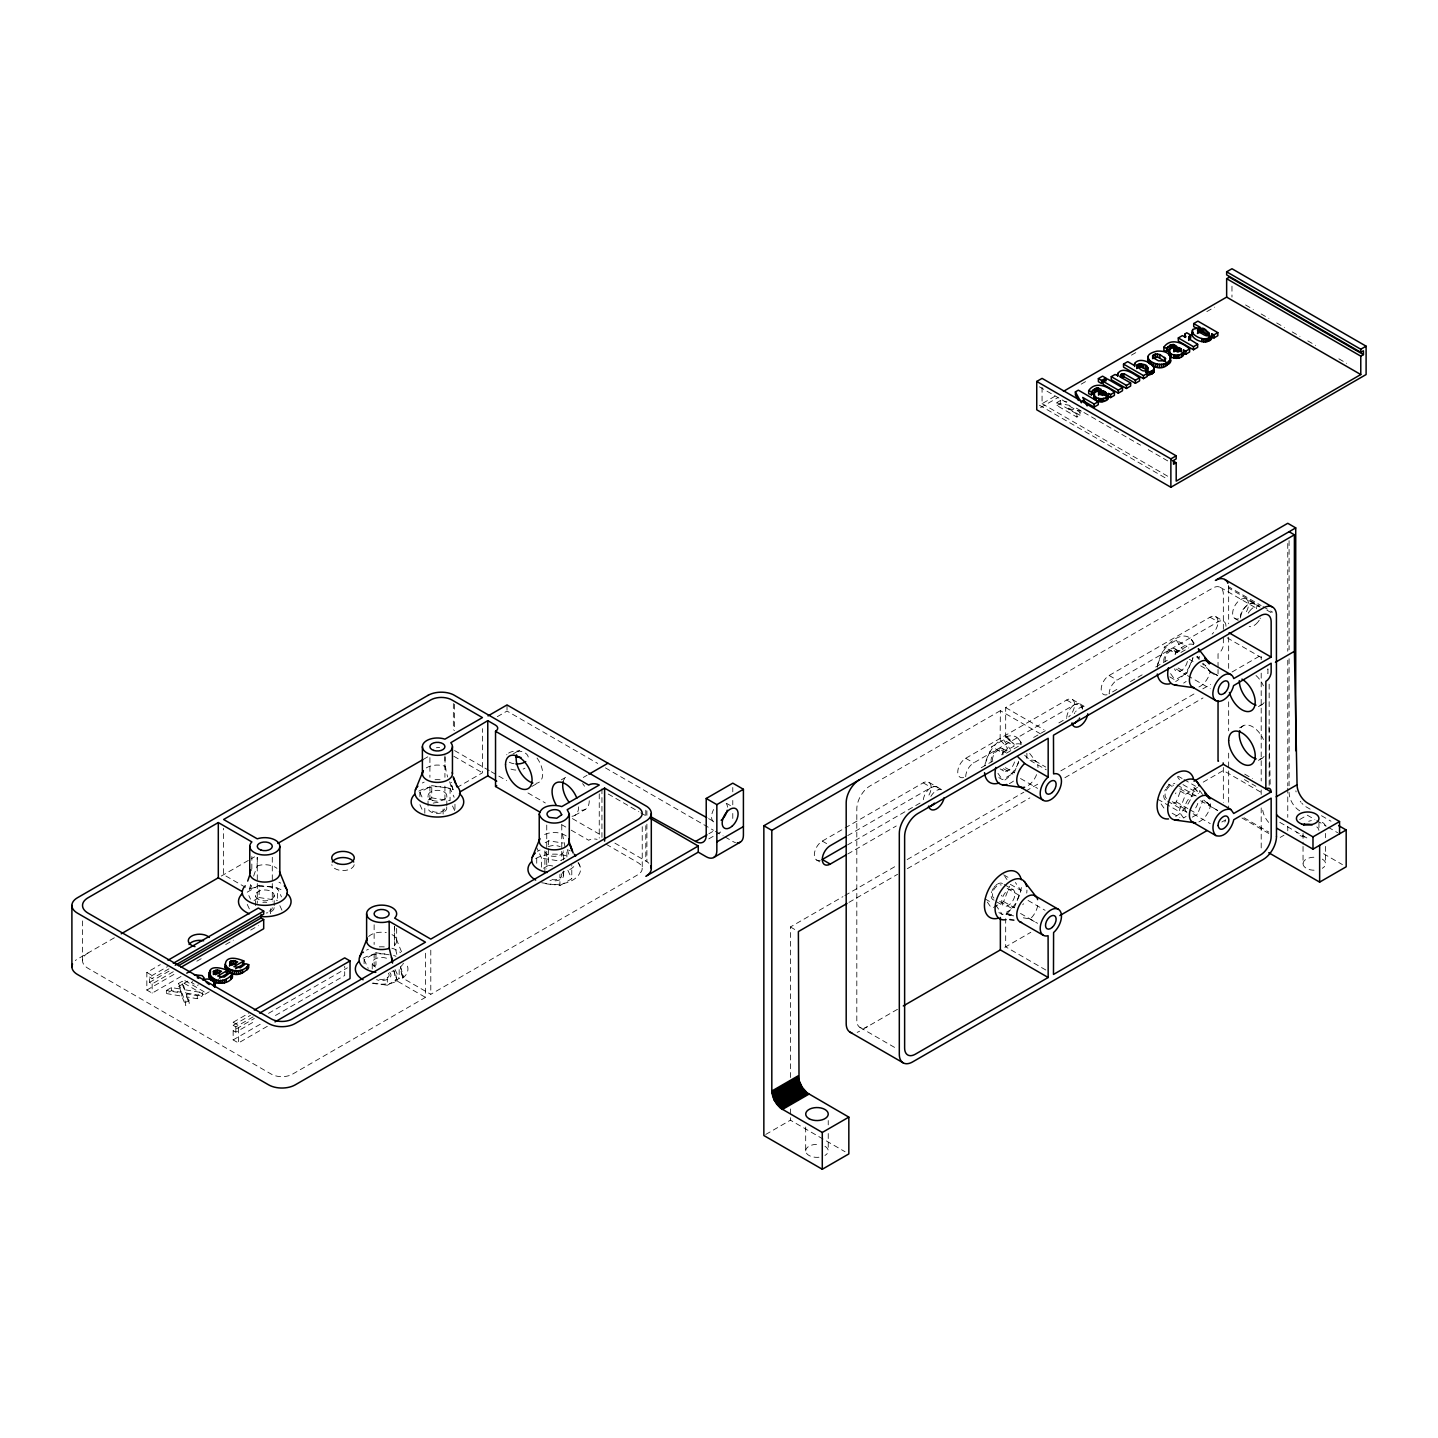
<?xml version="1.0" encoding="UTF-8"?>
<svg xmlns="http://www.w3.org/2000/svg" width="1438" height="1438" viewBox="0 0 1438 1438"><rect width="100%" height="100%" fill="white"/><g stroke="black" fill="none" stroke-linecap="round" stroke-linejoin="round"><path stroke-width="0.75" stroke-dasharray="5 3.75" d="M251.83 869.001L251.848 856.509M255.389 905.634L255.389 895.407M254.023 900.476L259.11 897.546L259.11 885.287L277.408 888.109L281.488 896.917M270.452 913.705L270.452 907.576M274.173 905.634L274.173 895.407A9.383 5.428 0 0 0 260.08 890.697A9.383 5.428 0 0 0 260.08 900.098A9.383 5.428 0 0 0 274.173 895.407M277.408 898.337L277.408 888.109M364.102 963.694L364.102 959.595L375.965 952.747L392.232 955.263M372.244 968.996L372.244 962.867M375.965 952.747L375.965 965.006L372.586 966.965M373.071 983.053L387.307 985.264L387.307 975.036M387.307 985.264L399.171 978.415L399.171 966.138M419.896 796.544L419.896 792.446L431.76 785.615L450.058 788.437L454.138 797.245M424.803 813.243L424.803 807.113M428.039 805.945L428.039 795.735M428.398 799.798L431.76 797.874L431.76 785.615M443.102 814.034L443.102 807.904M446.823 805.945L446.823 795.735M450.058 788.437L450.058 800.696L431.76 797.874M454.965 809.217L454.965 803.087M536.734 863.249L536.734 856.563M541.623 867.132L541.641 858.216L536.734 847.647M544.876 873.226L544.876 850.919M543.51 868.264L548.597 865.334L548.597 840.799L563.085 843.045M541.623 882.734L559.921 885.574L559.921 874.43M563.642 875.454L563.642 870.997M563.66 859.834L563.66 850.919M566.896 857.012L566.896 850.325M559.921 885.574L571.785 878.726L571.785 865.352M1240.617 617.981C1238.855 609.766 1254.421 595.656 1256.542 608.777M1175.673 816.46A26.297 15.189 -60 0 0 1194.025 787.736L1199.346 793.578M1198.915 821.889A15.027 8.682 -60 0 0 1210.293 806.305L1210.562 804.597A15.854 9.149 -60 0 0 1210.634 803.554L1210.598 801.667M1198.915 686.987A15.027 8.682 -60 0 0 1210.131 672.085L1206.985 667.43M249.331 889.259L250.661 884.73C246.941 892.351 251.848 888.648 251.992 883.274M253.627 876.137L257.15 865.946L257.15 857.605M985.084 763.973L991.771 746.717L1003.634 739.869L1014.257 745.998L1002.412 752.847L991.771 746.717M998.853 777.599L1002.394 779.63L1014.257 772.781L1018.733 761.277M993.46 907.468L1003.634 901.59L1009.602 886.239M998.853 912.537L1002.394 914.568L1014.257 907.72L1020.962 890.464L1015.39 882.519M1157.716 664.302L1164.42 647.028L1176.284 640.18L1186.907 646.327L1175.044 653.176L1164.42 647.028M1169.741 676.885L1175.044 679.958L1186.907 673.11L1192.857 657.759M1173.624 803.429L1176.284 801.883L1181.641 788.078M1183.438 817.827L1178.962 811.481L1185.667 794.207L1197.53 787.359M1192.354 817.126L1197.53 814.16L1202.887 800.355M402.227 965.096A22.541 13.014 0 0 1 400.537 966.893L402.694 978.092L430.789 994.305L637.825 874.771A15.027 8.682 0 0 0 637.825 862.512L606.441 844.394M402.694 978.092L403.701 977.283A26.297 15.189 0 0 0 406.199 963.568M1023.299 917.804L1030.129 919.008A15.027 8.682 -60 0 0 1038.002 902.615M1013.646 915.898L1005.683 914.406L1006.888 913.472A26.297 15.189 -60 0 0 1021.609 883.957M1040.519 733.865L1000.363 710.678L1000.111 740.228A26.297 15.189 -60 0 0 985.192 763.938M114.339 937.792L77.4 959.11A18.784 10.839 0 0 0 75.297 960.566M221.254 876.066L254.58 856.832M423.437 759.336L428.722 756.28M497.296 716.681L507.021 711.073L597.705 763.434M1042.065 387.325L1042.065 403.683L1055.654 395.827M1040.609 407.583L1058.009 397.535M1081.196 384.144L1087.002 380.8M1131.454 355.132L1137.26 351.789M1206.841 311.615L1214.571 307.157M1080.028 415.276L1068.596 408.68L1068.596 405.606L1080.028 412.203L1080.028 415.276L1076.9 417.074L1056.984 405.57L1056.984 402.496L1060.309 400.573L1066.906 401.795M1056.984 405.57L1060.309 403.647L1071.31 405.678M259.11 885.287L247.246 892.135L250.518 899.163M1056.984 402.496L1076.9 414L1080.028 412.203M512.953 754.015L520.035 749.917A18.784 10.839 60 0 0 517.932 751.876M456.835 787.593L482.449 772.799L482.449 728.635M180.99 976.474L152.14 993.137L146.838 990.063L146.838 972.43L160.301 964.664M173.297 971.711L152.14 983.934L149.498 982.406L149.498 977.031L167.527 966.606M149.498 977.031L152.14 978.559L169.45 968.565M149.498 982.406L170.655 970.183M146.838 990.063L175.688 973.4M196.844 961.195L202.614 957.87M225.694 944.532L233.387 940.093M250.697 930.098L258.391 925.659M166.359 990.476L171.41 987.564L180.972 989.128L180.972 992.202L171.41 990.638L166.359 993.55L166.359 990.476L181.799 993.065L185.628 1002.358L185.628 1005.432L189.349 1003.275L186.706 993.856L197.276 995.635L202.381 992.687L202.381 995.761L197.276 998.691L186.706 996.929L186.706 993.856M180.972 992.202L178.528 983.448L182.302 981.273L185.808 992.993L202.381 995.761M178.528 986.522L182.302 984.347L182.302 981.273M209.247 991.789L204.052 994.79L204.052 991.717L184.136 980.213L184.136 983.286L187.857 981.129M192.746 981.615L191.308 982.442L196.916 985.677L198.39 984.832M531.736 786.532L538.819 782.452M561.269 779.863L566.59 776.79A18.784 10.839 60 0 0 563.157 781.679M185.628 1002.358L189.349 1000.201M583.289 777.455L587.081 775.262M574.751 815.454L585.374 809.324M253.124 1016.882L235.814 1026.876L233.154 1025.33L233.154 1022.274L248.54 1013.377M545.2 842.758L548.597 840.799M233.154 1025.33L250.464 1015.336M267.324 1026.319L238.474 1042.963L233.154 1039.908L233.154 1030.704L254.31 1018.481M233.154 1030.704L235.814 1032.232L255.047 1021.124M268.511 1013.359L347.367 967.828M233.154 1039.908L262.004 1023.245M275.467 1015.48L344.707 975.503L344.707 966.3M564.954 858.144L559.939 861.038L541.641 858.216M425.468 953.214L425.468 997.379L292.543 1074.132A15.027 8.682 0 0 1 271.297 1074.132L88.024 968.313A18.784 10.839 0 0 1 88.024 952.981M708.88 833.752L712.673 831.559M708.808 838.875L722.092 831.218M1000.363 710.678L870.098 785.885A18.784 10.839 -60 0 0 856.814 808.893L856.814 1020.513A15.027 8.682 -60 0 0 867.438 1026.642M1021.016 744.255A22.541 13.014 -60 0 0 1014.311 744.435L1005.683 736.975L1005.683 707.604L1212.719 588.07A15.027 8.682 -60 0 1 1223.343 594.2L1223.343 629.485M820.217 860.373A11.27 6.507 -60 0 1 814.375 853.651A11.27 6.507 -60 0 1 822.284 841.104L923.214 782.829A11.27 6.507 -60 0 1 930.907 785.202A11.27 6.507 -60 0 1 927.204 797.695M963.64 777.563A11.27 6.507 -60 0 1 957.816 770.858A11.27 6.507 -60 0 1 965.707 758.293L1066.637 700.018A11.27 6.507 -60 0 1 1074.545 703.452A11.27 6.507 -60 0 1 1068.704 716.915M1107.08 694.752A11.27 6.507 -60 0 1 1101.238 688.047A11.27 6.507 -60 0 1 1109.129 675.483L1210.059 617.208A11.27 6.507 -60 0 1 1217.968 620.641A11.27 6.507 -60 0 1 1212.126 634.104M847.719 835.604L931.177 787.431L935.167 786.352L938.87 789.804M965.707 776.682A11.27 6.507 -60 0 1 973.67 762.895L1074.599 704.62L1080.244 704.063L1082.58 709.222M1116.895 689.395L1109.129 693.889A11.27 6.507 -60 0 1 1117.11 680.084L1218.04 621.809A11.27 6.507 -60 0 1 1226.003 626.411M847.521 844.933L921.273 802.35M981.237 767.73L992.885 761.008M1006.474 753.153L1020.063 745.315M1033.634 737.478L1045.282 730.738M1058.871 722.901L1066.637 718.425M1130.484 681.558L1142.131 674.835M1155.721 666.98L1167.368 660.258M1180.957 652.421L1188.723 647.945M847.719 854.01L896.251 826.005M790.415 1077.511L790.415 926.971L842.938 896.647M844.879 895.514L897.402 865.191M907.126 859.582L1023.856 792.194M1025.797 791.062L1039.422 783.207M1060.813 770.858L1195.05 693.35M1202.833 688.856L1210.616 684.362M1232.024 672.013L1261.198 655.171L1261.198 659.665M848.959 902.363L897.6 874.286M907.324 868.678L1029.878 797.91M1064.893 777.706L1203.013 697.951M1258.412 706.633L1261.953 704.584M1239.628 727.862L1243.169 725.813M1203.211 782.146L1223.343 770.516L1261.593 792.608M1258.412 760.378L1261.953 758.347M897.474 1009.314L859.475 1031.244A18.784 10.839 -60 0 1 857.156 1032.34M1004.803 947.336L1030.83 932.309M1221.833 822.033L1225.715 819.804M1299.664 819.552L1307.25 815.166L1314.853 819.552M765.753 1134.438L790.415 1120.184L845.077 1151.748M1280.162 837.437L1283.954 835.244M372.226 983.179A26.297 15.189 0 0 0 395.971 981.741L397.391 981.165L425.468 997.379M1005.683 736.975L1006.888 736.526A26.297 15.189 -60 0 1 1021.106 744.291M391.873 971.387A22.541 13.014 0 0 0 393.922 970.722L397.391 981.165M257.15 865.946L257.258 865.892A15.027 8.682 0 0 1 276.941 868.318M1024.647 755.22L1030.129 760.378A15.027 8.682 -60 0 1 1038.002 767.676M548.597 865.334L552.731 865.964M259.11 897.546L277.408 900.386M185.808 989.937L202.381 992.687M166.359 993.55L181.799 996.139L185.628 1005.432M1068.596 408.68L1081.448 411.142M1005.935 914.226L1010.519 915.323M1006.888 913.472L1014.311 915.377M566.212 835.927A15.854 9.149 0 0 0 565.422 835.388L561.773 833.681A15.027 8.682 0 0 0 542.575 835.73M418.835 791.134A26.297 15.189 0 0 1 451.748 789.138L453.168 789.714L450.669 782.128A22.541 13.014 0 0 1 451.604 782.542M426.259 767.928A15.027 8.682 0 0 1 444.935 766.22L447.272 772.655M708.61 818.635L714.416 821.817M1245.578 304.964L1253.343 309.458M1261.126 313.951L1268.909 318.427M1276.674 322.921L1284.458 327.415M1292.223 331.908L1300.006 336.384M1307.789 340.878L1315.554 345.372M1338.886 358.835L1346.669 363.329M1039.404 386.822L1068.56 403.647M1076.343 408.14L1140.496 445.169M1148.261 449.663L1167.71 460.897M1042.065 403.683L1168.411 476.643M1039.404 405.21L1167.71 479.285M1228.465 585.536A18.784 10.839 -60 0 1 1228.609 586.758L1261.126 605.542M1263.031 606.638L1272.594 612.157M1228.609 586.758L1228.663 588.07L1259.257 605.74M1266.914 610.161L1272.648 613.469M1238.549 618.861A11.27 6.507 -60 0 1 1233.714 608.166A11.27 6.507 -60 0 1 1246.243 599.017L1259.526 606.692M1220.233 587.333L1256.578 608.31M1234.972 618.538L1238.172 620.371M1215.703 616.65L1223.666 621.252M1210.059 617.208L1218.04 621.809M1227.171 637.825L1261.593 657.687M1175.044 648.88L1182.126 652.96M1217.519 675.429L1210.311 671.258L1202.24 663.655M1174.109 650.497L1177.902 652.69M1189.28 659.269L1193.073 661.462M1200.676 665.83L1217.752 675.698M1210.131 672.085L1217.339 676.255M1178.046 668.005L1186.907 673.11M1176.086 668.994L1185.577 674.458M1187.464 675.554L1210.239 688.712M1109.129 675.483L1117.11 680.084M1310.144 809.163L1306.351 806.988A15.027 8.682 60 0 1 1301.857 803.231M1321.522 815.741L1331.013 821.224M1244.733 774.165L1252.39 778.569M1316.759 820.649L1326.249 826.131M1328.155 827.227L1337.646 832.71M1244.391 779.594L1255.859 786.226M1072.281 699.461L1085.546 707.119A11.27 6.507 -60 0 0 1075.588 711.666M1279.784 822.32L1308.238 838.749M1066.637 700.018L1074.599 704.62A11.27 6.507 -60 0 1 1082.526 708.287M1323.571 853.723L1342.427 864.615M1178.207 776.214L1182.072 778.443M1184.013 779.558L1195.589 786.244M1243.96 817.737L1268.819 832.081M1242.001 817.988L1268.765 833.447M1182.989 784.627L1198.429 793.542M1176.985 784.896L1196.29 796.041M1217.537 810.331L1210.311 806.179L1205.889 801.074L1210.419 805.604M1179.807 788.689L1193.073 796.364M1200.676 800.75L1217.752 810.601M1168.285 784.177L1172.15 786.406M1179.861 790.864L1185.667 794.207M1176.284 801.883L1187.86 808.569M1189.801 809.684L1197.53 814.16M1172.294 801.703L1185.559 809.378M1193.163 813.764L1210.239 823.615M1005.683 707.604L1043.916 729.695M1167.584 801.164L1186.907 812.308M1157.716 799.204L1178.962 811.481M1172.15 813.189L1179.861 817.665M1034.893 760.792L1045.714 767.047M1030.039 760.396L1046.271 769.779M1002.412 748.551L1007.714 751.625M1001.459 750.169L1007.157 753.458M1005.414 767.676L1014.257 772.781M1003.436 768.665L1012.927 774.147M1020.513 778.515L1037.589 788.384M1000.093 768.899L1003.634 770.948M965.707 758.293L973.67 762.895M928.84 782.272L942.124 789.929M923.214 782.829L931.177 787.431M1003.634 874.807L1008.955 877.863M1010.339 884.334L1020.962 890.464M1004.173 884.514L1013.035 889.619A9.383 5.428 -60 0 1 1010.051 904.16A9.383 5.428 -60 0 1 1001.927 899.469A9.383 5.428 -60 0 1 1013.035 889.619M1007.157 888.396L1020.441 896.072M1028.026 900.44L1045.102 910.308M1003.634 901.59L1014.257 907.72M999.644 901.41L1012.927 909.086M1020.513 913.454L1037.589 923.322M1030.039 919.098L1037.247 923.25M996.552 901.806L1003.634 905.886M985.084 898.912L992.166 902.992M1045.839 970.021L1005.683 946.833L1005.683 918.72M822.284 841.104L827.066 843.854M726.909 803.554L730.45 805.586M816.64 860.05L819.84 861.901M605.434 767.892L701.906 823.597M703.847 824.711L713.482 830.283M715.423 831.398L723.134 835.855M725.076 836.97L732.787 841.428A15.027 8.682 60 0 0 735.537 842.596M608.22 794.028L638.867 811.733M640.773 812.847L646.525 816.155M790.415 926.971L796.778 930.656M454.57 750.564L489.333 770.642M491.257 771.757L506.715 780.672M527.962 792.949L545.344 802.979M572.396 818.599L601.372 835.316M614.889 843.135L646.902 861.668A18.784 10.839 0 0 1 648.79 863.213M453.815 756.262L482.449 772.799M561.467 824.549L569.232 829.043M571.174 830.157L588.627 840.241A7.514 4.332 0 0 1 597.112 839.361M859.924 1027.397L896.251 1048.374M245.413 887.282L223.609 874.699L223.609 828.324M184.136 983.286L204.052 994.79M146.838 972.43L152.14 975.503L152.14 978.559M233.154 1022.274L238.474 1025.33L238.474 1042.963M1203.858 800.103L1210.293 806.305M1000.363 740.031L1007.679 748.263A22.541 13.014 -60 0 0 1001.621 754.878M1203.229 663.493L1205.889 666.154L1203.264 663.17M1196.542 656.771L1199.22 659.503M1005.935 736.867L1010.519 741.649M1194.025 787.736L1197.279 791.17M1006.888 736.526L1014.311 744.435M1029.662 753.44L1036.295 761.978M1191.257 639.371L1194.708 643.918M1018.607 739.06L1022.526 744.201M1176.284 640.18L1182.989 649.724M1170.586 673.613L1175.044 679.958M1199.651 790.379L1202.833 794.908M1177.345 776.61L1179.466 779.63M1161.077 803.968L1164.42 808.731M1003.634 739.869L1010.339 749.396M997.936 773.284L1002.394 779.63M1004.767 876.389L1006.995 879.571M995.707 905.041L1002.394 914.568M987.313 902.093L991.771 908.439M567.866 870.278L571.785 878.726M452.503 805.981L454.965 811.266M419.896 792.446L422.341 797.731M419.896 804.723L422.341 810.007M395.091 969.607L399.171 978.415M364.102 959.595L368.2 968.403M279.853 905.67L282.315 910.937M247.246 904.394L249.709 909.679M178.528 983.448L180.972 989.128M578.507 862.656L579.981 866.161M186.706 996.929L189.349 1003.275M396.331 939.068L402.047 953.088M182.302 984.347L185.808 992.993M567.219 849.463L569.718 857.03M400.537 966.893L403.701 977.283M451.55 785.058L452.88 789.588M401.058 971.567L402.928 977.93M449.699 781.751L451.748 789.138M562.438 833.914L564.99 846.676M444.935 766.22L447.613 777.059M396.816 954.347L394.587 945.287A15.027 8.682 0 0 0 391.693 934.43M395.756 974.622L397.104 981.291M393.922 970.722L395.971 981.741M1269.035 726.693L1270.185 784.519M445.043 757.287L445.043 766.274M394.569 926.521L394.587 945.287L394.659 926.467M1325.584 833.411L1325.584 837.743M1325.584 846.407L1325.584 863.717M1318.952 822.572L1318.952 830.751M1303.044 833.411L1303.044 844.232M1303.044 846.407L1303.044 863.717A11.27 6.507 0 0 0 1317.226 870.008M1289.077 540.634L1289.077 649.814M1289.077 658.73L1289.077 785.723M1287.765 543.492L1287.765 651.234M1287.765 660.204L1287.765 785.903M1287.765 788.15L1287.765 817.341M1287.765 826.311L1287.765 830.805M1269.161 684.164L1269.161 786.173M1261.198 673.146L1261.198 780.978M1261.198 789.965L1261.198 794.459M1261.198 807.94L1261.198 848.384M1231.971 286.198L1231.971 297.109M1228.663 588.07L1228.663 623.768M1228.663 637.142L1228.663 668.364M1228.663 701.834L1228.663 730.828M1228.663 753.135L1228.663 768.755M1228.663 770.984L1228.663 808.893M1223.343 637.861L1223.343 644.584A7.514 4.332 -60 0 1 1218.04 653.787L1218.04 667.214M1223.343 767.461L1223.343 802.494M1218.04 669.461L1218.04 673.937M1076.9 414L1076.9 417.074M1060.309 400.573L1060.309 403.647M828.234 1120.544L828.234 1124.875M828.234 1133.539L828.234 1150.867M805.693 1127.05L805.693 1150.867A11.27 6.507 0 0 0 819.894 1157.141M790.415 1108.95L790.415 1120.184M732.787 787.485L732.787 791.817M732.787 800.463L732.787 804.795M732.787 813.459L732.787 819.948M646.902 810.888L646.902 815.292M646.902 824.136L646.902 861.668M645.806 810.187L645.806 816.802M645.806 825.646L645.806 860.967M642.229 826.688L642.229 868.642M601.947 788.797L601.947 837.365M599.251 793.866L599.251 838.03M561.773 825.07L561.773 849.157M561.773 851.35L561.773 860.122M546.746 825.07L546.746 849.157M546.746 851.35L546.746 868.876M507.021 704.944L507.021 711.073M454.57 704.189L454.57 730.684M453.347 703.559L453.347 730.055M444.935 755.813L444.935 777.329M444.935 786.083L444.935 801.415M430.789 950.141L430.789 994.305M429.908 757.61L429.908 777.329M429.908 786.083L429.908 801.415M396.672 928.373L396.672 940.883M374.132 924.76L374.132 944.46M374.132 953.232L374.132 966.372M272.285 857.282L272.285 881.386M272.285 883.579L272.285 901.105M257.276 857.282L257.276 881.386M257.276 883.579L257.276 903.298M235.814 1026.876L235.814 1032.232M197.276 995.635L197.276 998.691M181.799 993.065L181.799 996.139M171.41 987.564L171.41 990.638M152.14 983.934L152.14 993.137M82.523 920.895L82.523 960.656M726.19 803.411A11.27 6.507 -60 0 1 727.466 807.203M713.59 821.853A11.27 6.507 -60 0 1 713.59 809.54M363.059 958.283A26.297 15.189 0 0 1 387.11 954.167M393.581 955.479A26.297 15.189 0 0 1 395.971 956.27M525.355 753.117A11.27 6.507 0 0 1 528.106 758.473M514.067 763.74A11.27 6.507 0 0 1 509.016 762.068M506.679 754.824A11.27 6.507 0 0 1 506.931 754.519M508.603 753.117A11.27 6.507 0 0 1 524.942 752.865M524.942 768.198A11.27 6.507 0 0 1 523.126 769.06M515.811 770.067A11.27 6.507 0 0 1 508.603 767.946M354.215 864.723A11.27 6.507 0 0 1 342.999 870.547A11.27 6.507 0 0 1 331.801 864.723M436.415 747.76A18.784 10.839 0 0 1 439.651 747.436M422.341 782.991A22.541 13.014 0 0 1 424.174 782.128M435.067 779.72A22.541 13.014 0 0 1 440.945 779.809M444.773 808.893A7.514 4.332 0 0 1 437.422 812.326A7.514 4.332 0 0 1 430.07 808.893M250.464 888.81A26.297 15.189 0 0 1 283.861 891.093M278.972 882.231A22.541 13.014 0 0 1 280.716 883.13M272.285 907.666A7.514 4.332 0 0 1 265.958 911.962M368.631 936.533A15.027 8.682 0 0 1 386.283 932.633M388.332 973.167A7.514 4.332 0 0 1 386.66 978.361A7.514 4.332 0 0 1 377.547 978.775M403.413 963.172A22.541 13.014 0 0 1 402.676 964.467M366.564 950.141A22.541 13.014 0 0 1 368.398 949.278M379.29 946.869A22.541 13.014 0 0 1 385.168 946.959M391.873 948.199A22.541 13.014 0 0 1 400.537 952.711M577.986 862.782A26.297 15.189 0 0 1 573.564 879.625A26.297 15.189 0 0 1 544.84 883.489M535.673 858.576A26.297 15.189 0 0 1 567.992 856.365M573.78 866.629A22.541 13.014 0 0 1 566.536 871.033M564.487 871.716A22.541 13.014 0 0 1 562.33 872.255M537.506 851.404A22.541 13.014 0 0 1 540.077 850.002M568.441 850.002A22.541 13.014 0 0 1 570.203 850.919M561.126 873.693A7.514 4.332 0 0 1 559.13 878.744A7.514 4.332 0 0 1 550.161 879.085M446.697 807.149A9.383 5.428 0 0 1 437.422 813.423A9.383 5.428 0 0 1 428.147 807.149M433.162 803.159A9.383 5.428 0 0 1 440.334 802.835M274.173 907.666A9.383 5.428 0 0 1 266.246 913.022M262.83 902.363A9.383 5.428 0 0 1 266.731 902.363M375.731 967.091A9.383 5.428 0 0 1 374.653 959.236A9.383 5.428 0 0 1 388.278 959.038M389.77 972.43A9.383 5.428 0 0 1 388.098 979.08A9.383 5.428 0 0 1 376.522 979.691M563.444 852.051A9.383 5.428 0 0 1 554.259 856.347A9.383 5.428 0 0 1 545.074 852.051M548.345 846.712A9.383 5.428 0 0 1 560.173 846.712M562.635 872.992A9.383 5.428 0 0 1 560.892 879.283A9.383 5.428 0 0 1 549.999 880.29M537.039 758.024A18.784 10.839 60 0 1 536.068 783.297M589.256 800.732A18.784 10.839 60 0 1 579.424 809.864M582.624 783.62A18.784 10.839 60 0 1 584.511 786.244M578.633 806.862A18.784 10.839 60 0 1 572 816.299M1268.658 822.41A15.027 8.682 60 0 1 1262.528 807.743M1299.718 810.816A15.027 8.682 60 0 1 1289.077 792.41M1304.769 837.024A11.27 6.507 0 0 1 1296.663 832.099M1316.795 826.922A11.27 6.507 0 0 1 1318.934 830.409M1074.294 713.625A11.27 6.507 -60 0 1 1074.905 712.637M1157.302 667.322A26.297 15.189 -60 0 1 1174.684 639.191A26.297 15.189 -60 0 1 1193.63 644.152M1193.019 657.741A26.297 15.189 -60 0 1 1175.673 681.54M923.304 799.726A11.27 6.507 -60 0 1 931.393 787.305A11.27 6.507 -60 0 1 939.104 791.08M1249.55 611.24A11.27 6.507 -60 0 1 1260.083 607.07M1260.335 618.124A11.27 6.507 -60 0 1 1260.083 618.664M1259.221 620.209A11.27 6.507 -60 0 1 1258.232 621.647M1257.873 622.115A11.27 6.507 -60 0 1 1249.209 626.591M1248.256 613.181A11.27 6.507 -60 0 1 1249.209 611.707M1240.706 616.489A11.27 6.507 -60 0 1 1248.579 604.176A11.27 6.507 -60 0 1 1256.453 607.393M1066.69 717.436A11.27 6.507 -60 0 1 1074.599 704.62M930.853 796.436A11.27 6.507 -60 0 1 941.818 789.786M1225.553 820.541A18.784 10.839 -60 0 1 1224.763 821.979M1199.544 656.447A22.541 13.014 -60 0 1 1199.49 657.454M1186.134 681.414A22.541 13.014 -60 0 1 1183.636 683.068M1174.954 654.254A22.541 13.014 -60 0 1 1193.666 644.584M1165.229 661.552A7.514 4.332 -60 0 1 1169.795 651.234A7.514 4.332 -60 0 1 1175.655 654.272M1018.607 762.446A26.297 15.189 -60 0 1 1003.023 781.211M984.832 765.789A26.297 15.189 -60 0 1 985.066 764.567M1026.84 753.278A22.541 13.014 -60 0 1 1026.39 760.217M1013.484 781.086A22.541 13.014 -60 0 1 1009.332 783.62M1036.582 774.633A15.027 8.682 -60 0 1 1026.265 786.658M992.418 760.378A7.514 4.332 -60 0 1 997.289 750.816A7.514 4.332 -60 0 1 1003.005 753.296M1003.005 753.943A7.514 4.332 -60 0 1 1002.897 754.95M993.946 898.121A7.514 4.332 -60 0 1 993.856 889.619A7.514 4.332 -60 0 1 1001.261 885.017M1026.93 890.086A22.541 13.014 -60 0 1 1026.732 893.088M1023.371 903.711A22.541 13.014 -60 0 1 1022.831 904.772M1199.544 791.367A22.541 13.014 -60 0 1 1199.49 792.356M1186.134 816.317A22.541 13.014 -60 0 1 1183.636 817.988M1166.595 798.432A7.514 4.332 -60 0 1 1166.398 790.091A7.514 4.332 -60 0 1 1173.696 785.22M1187.393 661.426A9.383 5.428 -60 0 1 1180.975 670.809A9.383 5.428 -60 0 1 1174.558 668.832M1163.755 661.624A9.383 5.428 -60 0 1 1170.532 649.239A9.383 5.428 -60 0 1 1176.913 654.416M1014.527 761.978A9.383 5.428 -60 0 1 1008.505 770.391A9.383 5.428 -60 0 1 1002.268 769.438M991.213 762.032A9.383 5.428 -60 0 1 997.181 749.342A9.383 5.428 -60 0 1 1004.335 753.26M997.702 883.957A9.383 5.428 -60 0 1 1003.077 884.011M1001.891 895.173A9.383 5.428 -60 0 1 1001.333 895.964M994.089 900.134A9.383 5.428 -60 0 1 991.789 891.56M992.148 890.661A9.383 5.428 -60 0 1 993.532 888.073M994.089 887.282A9.383 5.428 -60 0 1 995.006 886.168M995.653 885.52A9.383 5.428 -60 0 1 997.019 884.388M1197.8 803.357A9.383 5.428 -60 0 1 1193.648 810.295M1186.44 811.985A9.383 5.428 -60 0 1 1186.656 801.901A9.383 5.428 -60 0 1 1195.212 795.663M1175.925 792.877A9.383 5.428 -60 0 1 1175.511 793.758M1165.409 799.905A9.383 5.428 -60 0 1 1164.151 792.751M1164.78 790.954A9.383 5.428 -60 0 1 1165.661 789.21M1166.452 787.97A9.383 5.428 -60 0 1 1174.792 783.656M1256.003 675.501A18.784 10.839 60 0 1 1263.445 685.818M1264.074 702.625A18.784 10.839 60 0 1 1259.203 705.447M1264.074 756.388A18.784 10.839 60 0 1 1256.003 758.869M1241.066 727.772A18.784 10.839 60 0 1 1263.445 739.563M824.945 1146.266A11.27 6.507 0 0 1 824.945 1155.469M805.693 1150.867A11.27 6.507 0 0 1 819.894 1144.576M1246.243 599.017A11.27 6.507 -60 0 1 1244.589 614.439M1301.031 802.26A15.027 8.682 60 0 1 1300.258 801.236M1296.087 791.961A15.027 8.682 60 0 1 1295.89 790.81M1308.688 821.278A11.27 6.507 0 0 1 1311.402 820.631M1322.295 822.32A11.27 6.507 0 0 1 1325.584 826.922M1322.295 859.115A11.27 6.507 0 0 1 1322.295 868.318M1303.044 863.717A11.27 6.507 0 0 1 1317.226 857.425M1199.382 658.46L1197.279 656.249L1199.346 658.676M1267.974 673.344L1267.885 668.886L1267.831 673.308M432.317 800.283A9.383 5.428 0 0 0 446.805 796.005A9.383 5.428 0 0 0 433.162 790.9A9.383 5.428 0 0 0 432.317 800.283"/><path stroke-width="1.5" d="M1197.459 330.416C1219.568 347.78 1202.312 316.414 1197.459 333.49M227.581 970.326C194.4 957.888 214.1 995.258 232.471 974.029L229.541 973.095L224.148 977.121L217.713 976.007L227.581 970.326L227.581 973.382L219.367 978.128M232.471 974.029L232.471 977.103C228.444 986.18 208.186 985.174 209.391 974.389M243.795 960.961L233.945 966.642L240.38 967.756L245.772 963.73L248.702 964.664L248.702 967.738C228.354 990.476 210.901 947.444 243.795 960.961L243.795 964.017L235.58 968.763M225.011 967.361L225.083 966.174M194.166 974.766L202.111 975.575L204.07 977.786L203.01 980.177C206.748 977.193 218.109 980.392 213.435 985.947M214.765 983.125L214.639 987.223L214.622 978.954M213.399 971.441L215.574 974.73L221.488 971.315L217.498 969.985L213.399 971.441L213.399 974.515L215.826 973.113L219.385 973.472L219.385 970.416M229.613 962.076L231.806 965.365L237.719 961.95L233.711 960.62L230.601 961.213L229.505 966.12M569.286 841.194L569.322 813.908L567.201 809.702L604.607 788.114L637.825 807.293A15.027 8.682 0 0 1 637.825 819.57L430.789 939.104L394.659 918.145A15.027 8.682 0 0 0 384.252 905.257A15.027 8.682 0 0 0 366.834 915.305A15.027 8.682 0 0 0 389.159 921.309L425.468 942.178L292.543 1018.913A15.027 8.682 0 0 1 271.297 1018.913L88.024 913.112A18.784 10.839 0 0 1 88.024 897.779L218.306 822.554L251.866 841.931A15.027 8.682 0 0 0 262.165 854.873A15.027 8.682 0 0 0 279.583 844.825A15.027 8.682 0 0 0 257.258 838.821L223.609 819.498L430.663 699.964A15.027 8.682 0 0 1 451.909 699.964L482.449 717.598L444.935 739.15A15.027 8.682 0 0 0 422.682 744.992A15.027 8.682 0 0 0 439.525 755.256A15.027 8.682 0 0 0 450.813 742.709L487.77 720.654L495.535 725.147A7.514 4.332 0 0 1 495.535 731.277L495.535 786.478L540.149 812.236M1170.766 357.756C1166.38 373.61 1131.976 356.822 1157.033 351.16C1180.724 349.56 1168.788 376.199 1151.55 365.162L1151.55 362.106M1149.915 361.01L1149.915 364.084L1147.686 360.704L1148.495 358.386M539.232 841.194L539.232 814.106C541.353 804.921 554.205 804.255 561.773 806.592L599.251 785.022A7.514 4.332 0 0 0 588.627 785.022L495.535 731.277M1197.009 328.529L1193.702 326.624L1193.702 323.568L1200.299 327.361L1192.839 329.374L1192.264 335.575C1195.697 342.801 1214.139 345.623 1211.695 333.85L1213.978 334.856L1217.824 332.645L1217.824 335.701L1213.978 337.93L1211.695 336.905L1211.839 337.876M1192.264 335.575L1192.839 332.43M1134.672 363.472L1134.564 365.612L1127.716 361.657L1123.527 364.084L1123.527 367.139L1143.462 378.643L1147.308 376.414L1147.308 373.359L1145.547 372.029C1166.703 371.885 1141.79 353.299 1134.672 363.472L1134.672 366.528M1094.48 392.286C1091.316 399.512 1106.883 401.112 1108.572 394.497L1108.392 393.527L1110.639 394.515L1114.414 392.34L1114.414 395.414L1110.639 397.589L1108.392 396.582L1108.572 397.553C1106.883 404.186 1091.316 402.586 1094.48 395.36L1094.48 392.286L1101.238 389.482L1098.255 387.954L1094.66 388.817L1091.442 391.783L1091.442 394.839L1088.674 393.688L1088.674 390.615C1095.217 380.944 1107.548 386.175 1114.414 392.34M1098.578 392.143L1098.794 393.76L1102.676 395.432L1106.505 393.221L1103.575 390.974L1100.807 390.848L1098.578 392.143L1098.578 395.198M1169.687 348.859C1166.524 356.103 1182.09 357.703 1183.78 351.07L1183.6 350.099L1185.847 351.106L1189.621 348.931L1189.621 351.986L1185.847 354.161L1183.6 353.173L1183.78 354.143C1182.09 360.758 1166.524 359.158 1169.687 351.933L1169.687 348.859L1176.446 346.055L1173.462 344.527L1169.867 345.39L1166.649 348.356L1166.649 351.429L1163.881 350.261L1163.881 347.187C1170.442 337.517 1182.755 342.747 1189.621 348.931M1173.785 348.715L1174.001 350.333L1177.884 352.022L1181.443 350.548L1181.299 349.021L1177.362 347.295L1173.785 348.715L1173.785 351.789L1177.362 350.369L1180.239 351.285L1180.239 348.23M1184.858 334.101L1185.559 337.409L1182.396 335.593L1178.315 337.948L1178.315 341.022L1193.468 349.758L1197.656 347.349L1197.656 344.275L1189.136 338.919L1188.723 337.337L1190.682 335.036L1186.763 332.771L1184.858 334.101L1184.858 337.175L1185.883 336.276M1211.839 334.82C1207.992 342.334 1196.039 338.092 1192.264 332.502M1139.579 377.817C1134.312 374.329 1121.784 364.857 1117.362 374.563L1117.739 375.713L1115.043 374.473L1111.268 376.648L1111.268 379.722L1126.439 388.476L1130.645 386.049L1130.645 382.975L1119.717 376.666L1121.137 374.293L1124.75 374.078L1135.391 380.225L1139.579 377.817L1139.579 380.872L1135.391 383.299L1124.75 377.151L1121.137 377.367L1121.137 374.293M247.696 881.081L249.601 875.49M1147.218 372.118L1147.218 375.174L1151.946 373.988L1153.887 372.28L1154.229 368.308M415.384 789.947L422.718 771.936M359.59 957.097L366.942 939.068M532.222 857.408L539.556 839.379M1189.298 336.115L1188.723 340.393L1188.723 337.337M1137.027 364.964C1145.709 380.405 1155.595 360.525 1137.027 364.964L1136.703 368.577M225.011 964.287C229.253 972.969 243.885 972.933 248.702 964.664M1091.442 394.839L1094.66 391.891L1098.255 391.028L1098.255 387.954M1166.649 351.429L1172.365 347.565L1172.365 344.491M1152.647 355.563L1155.487 353.928L1159.855 354.557L1165.715 358.637L1164.618 360.848L1158.507 360.83L1153.743 358.08L1152.647 355.563L1152.647 358.637L1157.536 356.983L1165.715 361.711M229.613 965.15L232.039 963.748L235.616 964.107L235.616 961.051M1207.543 796.041L1230.982 809.576L1233.732 813.477L1271.156 791.943A7.514 4.332 -60 0 0 1265.853 788.887L1265.853 681.378A7.514 4.332 -60 0 0 1271.156 672.193L1271.156 663.206L1233.588 685.638A15.027 8.682 -60 0 1 1217.087 701.169A15.027 8.682 -60 0 1 1217.537 680.929A15.027 8.682 -60 0 1 1233.732 678.574L1271.156 657.076L1271.156 621.809A15.027 8.682 -60 0 0 1260.533 615.68L1053.479 735.213L1053.587 773.914A15.027 8.682 -60 0 1 1059.536 789.372A15.027 8.682 -60 0 1 1042.119 799.42A15.027 8.682 -60 0 1 1048.086 777.095L1024.629 763.542A15.027 8.682 -60 0 0 1016.756 779.953A15.027 8.682 -60 0 0 1024.629 787.251M1189.298 339.188L1190.682 338.092L1190.682 335.036M1137.027 368.02L1140.658 366.888L1147.057 369.872L1147.057 366.816M1208.783 332.591L1208.783 335.665L1202.51 332.034L1197.818 332.915L1197.818 329.859M931.177 805.819L933.244 804.327M1074.599 723.026L1076.667 721.516M645.806 876.299L698.257 846.029L698.257 852.159L295.203 1084.863A18.784 10.839 0 0 1 268.636 1084.863L77.4 974.443A18.784 10.839 0 0 1 72.547 963.981M1360.779 356.139L1363.44 354.611L1363.44 350.782L1360.779 352.31L1226.65 274.874L1226.65 271.8L1231.971 268.744L1366.1 346.181L1366.1 374.545L1170.874 487.266L1036.744 409.812L1036.744 381.447L1042.065 378.374L1176.194 455.828L1176.194 458.884L1173.534 460.43L1173.534 464.258L1176.194 462.73L1176.194 481.119L1360.779 374.545L1360.779 356.139L1226.65 278.702L1226.65 297.109L1063.437 391.352M1226.65 278.702L1229.31 277.174L1363.44 354.611M488.039 715.908L507.021 704.944L607.95 763.219L706.669 817.557M121.223 933.801L218.306 877.773L241.908 891.398M277.786 843.423L422.916 759.641M1078.356 400.411L1075.39 394.947L1075.39 391.873L1078.356 390.165L1098.273 401.669L1098.273 404.725L1094.138 407.116L1082.724 400.519M1105.822 378.05L1101.616 380.477L1101.616 383.551L1098.38 381.663L1098.38 378.607L1102.587 376.163L1105.822 378.05L1105.822 381.106M1193.702 323.568L1197.908 321.141L1217.824 332.645M1103.126 381.358L1107.35 378.913L1122.503 387.667L1122.503 390.741L1118.297 393.167L1103.126 384.413L1103.126 381.358L1118.297 390.111L1122.503 387.667M1087.146 405.893L1082.724 397.445L1094.138 404.042L1098.273 401.669M1111.268 376.648L1126.439 385.402L1130.645 382.975M1123.527 364.084L1143.462 375.588L1147.308 373.359M1178.315 337.948L1193.468 346.702L1197.656 344.275M167.994 960.225L258.391 908.025L263.693 911.099L263.693 914.155L175.22 965.24M460.304 791.709L487.77 775.873L495.535 780.349A7.514 4.332 0 0 1 496.721 781.247M173.297 963.28L263.693 911.099M178.348 965.743L261.051 918.001L263.693 919.529L263.693 928.732L186.76 973.149M180.99 967.271L263.693 919.529M588.987 774.165L607.95 763.219M1036.744 381.447L1170.874 458.884L1176.194 455.828M1226.65 271.8L1360.779 349.236L1366.1 346.181M389.159 921.309L389.267 948.343L392.574 961.752M254.31 1010.051L344.707 957.87L350.027 960.926L350.027 978.559L275.018 1021.879M259.631 1013.125L350.027 960.926M651.072 816.91L695.597 841.428A15.027 8.682 60 0 0 706.22 835.28L706.22 798.485L732.787 783.153L743.41 789.282L743.41 835.28A15.027 8.682 60 0 1 737.281 842.866M706.22 798.485L716.843 804.615L743.41 789.282M695.597 841.428L706.993 834.849M716.843 841.913L743.41 826.58M847.018 903.495L798.378 931.572L799.025 1080.28L802.17 1087.308L807.149 1092.862L848.833 1117.128L848.833 1153.923L822.284 1169.256L763.848 1135.517L763.848 825.754L1287.765 523.288L1295.728 527.89L1295.728 750.708M713.733 857.497L740.3 842.165M763.848 825.754L771.811 830.355L1295.728 527.89M1215.38 580.413L1294.398 534.792L1289.077 531.718M845.778 836.736L830.247 845.688A11.27 6.507 -60 0 0 822.284 859.493L830.247 864.094L845.778 855.125M845.58 846.047L822.284 859.493A11.27 6.507 -60 0 0 830.247 864.094M1275.434 662.289L1294.398 651.324L1294.398 534.792M903.298 1005.935L1000.363 949.907L1048.176 977.498L1048.086 935.725A15.027 8.682 -60 0 1 1042.119 920.284A15.027 8.682 -60 0 1 1059.536 910.218A15.027 8.682 -60 0 1 1053.587 932.561L1053.479 974.443L1260.533 854.909A15.027 8.682 -60 0 0 1271.156 836.503L1271.156 798.126L1233.768 819.714C1232.078 827.479 1225.014 838.462 1215.955 835.604L1192.515 822.069M1059.86 915.557L1206.913 830.643M1276.189 796.796L1297.058 784.753L1294.398 651.324M848.833 1117.128L822.284 1132.461L780.6 1108.213L774.309 1100.376L771.811 1091.047L798.378 1075.714M771.864 1092.143L798.414 1076.81M771.972 1093.275L798.539 1077.943M772.17 1094.444L798.737 1079.111M772.458 1095.612L799.025 1080.28M772.817 1096.817L799.366 1081.484M773.231 1098.003L799.798 1082.67M773.734 1099.207L800.301 1083.875M774.309 1100.376L800.858 1085.043M774.92 1101.526L801.487 1086.193M775.603 1102.64L802.17 1087.308M776.34 1103.719L802.907 1088.386M777.131 1104.744L803.68 1089.411M777.958 1105.714L804.507 1090.381M778.803 1106.613L805.37 1091.28M779.684 1107.458L806.251 1092.107M780.6 1108.213L807.149 1092.862M781.517 1108.878L808.066 1093.545M782.434 1109.453L809.001 1094.12M1048.176 977.498L915.251 1054.252A15.027 8.682 -60 0 1 904.628 1048.122L904.628 836.503A18.784 10.839 -60 0 1 917.893 813.495L1048.176 738.287L1048.176 777.041M1276.62 814.735A15.027 8.682 60 0 0 1281.114 818.474L1312.984 836.88L1339.551 821.547L1339.551 833.806M1276.926 828.324L1312.984 849.157L1346.184 829.978L1346.184 866.79L1319.635 882.123L1268.729 852.734M1194.061 781.211L1223.343 764.351L1271.156 791.943M1106.505 393.221L1106.505 396.295L1103.575 394.048L1099.513 394.443L1099.513 391.37M389.159 948.397L389.267 948.343A15.027 8.682 0 0 1 372.19 947.624A15.027 8.682 0 0 1 367.355 938.187M1174.954 685.117L1194.241 687.777A15.027 8.682 -60 0 1 1193.127 668.796A15.027 8.682 -60 0 1 1209.735 663.547M1002.304 784.789L1021.591 787.449M1174.954 820.037L1194.241 822.68M1009.746 919.529L1013.862 920.194M1230.982 809.576C1219.047 806.502 1207.273 826.724 1215.955 835.604M206.191 982.154L209.193 984.545M1163.881 347.187L1166.649 348.356M1088.674 390.615L1091.442 391.783M197.276 977.786L198.714 978.397M1226.65 297.109L1360.779 374.545M1098.38 378.607L1101.616 380.477M1172.312 460.484L1176.194 462.73M1224.763 579.478L1272.576 607.07M1229.077 632.792L1271.156 657.076M1207.543 661.121L1230.982 674.656M1192.515 687.148L1215.955 700.683M1339.551 821.547L1307.681 803.141A15.027 8.682 60 0 1 1297.058 784.753M1338.598 825.592L1346.184 829.978M1019.866 786.82L1043.323 800.373M1034.893 895.73L1058.35 909.283M1019.866 921.758L1043.323 935.311M650.353 818.366L698.257 846.029M698.257 852.159L706.22 856.76A15.027 8.682 60 0 0 716.843 850.631L716.843 804.615M850.074 1032.178L903.19 1062.844M242.393 963.208L243.795 964.017M226.161 972.573L227.581 973.382M573.169 853.022L568.711 840.583M456.331 785.579L456.942 786.155A22.541 13.014 0 0 1 437.422 805.675A22.541 13.014 0 0 1 417.901 786.155M1017.996 756.999L1024.719 763.47M1205.889 660.024L1209.196 663.853M1204.649 658.029L1207.471 661.534M1204.649 792.949L1208.873 798.198M1198.321 648.646L1208.927 662.307M1196.991 781.841L1208.927 797.227M1024.359 881.548L1036.295 896.917M1169.687 358.583L1170.766 360.83M1075.39 391.873L1081.322 402.802M279.475 871.608L286.827 889.637M453.329 776.844L456.942 786.155M570.167 845.131L572.414 851.062M453.329 777.688L455.576 783.602M570.059 845.041L571.982 850.703M214.765 986.198L213.651 981.237M1199.22 651.845L1199.022 651.019A22.541 13.014 -60 0 0 1198.519 649.491M391.513 957.42L392.538 963.118M539.232 814.106C542.593 826.095 566.069 826.005 569.286 814.106M1154.139 370.411L1154.229 371.381M1360.779 349.236L1360.779 352.31M1319.635 845.31L1319.635 882.123M1312.984 836.88L1312.984 849.157M1218.04 700.809L1218.04 761.277A7.514 4.332 -60 0 1 1218.507 761.044M1213.978 334.856L1213.978 337.93M1211.695 333.85L1211.515 338.883M1210.796 336.762L1210.796 339.835M1209.753 337.535L1209.753 340.608M1209.142 333.221L1209.142 336.294M1208.315 338.218L1208.315 341.291M1207.758 331.693L1207.758 334.766M1206.806 338.667L1206.806 341.723M1205.997 330.578L1205.997 333.652M1205.224 338.865L1205.224 341.92M1204.055 329.572L1204.055 332.627M1203.57 338.811L1203.57 341.867M1202.51 328.978L1202.51 332.034M1201.844 338.505L1201.844 341.579M1201.413 328.763L1201.413 331.819M1200.388 328.745L1200.388 331.819M1199.436 328.925L1199.436 331.998M1198.537 329.32L1198.537 332.394M1193.468 346.702L1193.468 349.758M1192.156 330.327L1191.958 334.443M1185.847 351.106L1185.847 354.161M1183.6 350.099L1183.78 354.143M1183.366 352.13L1183.366 355.186M1182.575 353.047L1182.575 356.121M1181.299 349.021L1181.299 352.094M1181.443 353.856L1181.443 356.93M1178.783 347.565L1178.783 350.62M1178.89 354.952L1178.89 358.008M1177.614 355.222L1177.614 358.278M1177.362 347.295L1177.362 350.369M1176.338 355.294L1176.338 358.368M1176.014 347.421L1176.014 350.495M1175.044 355.186L1175.044 358.26M1174.72 347.96L1174.72 351.016M1174.433 344.904L1174.433 347.978M1173.75 354.898L1173.75 357.972M1173.462 344.527L1173.462 347.601M1171.179 344.778L1171.179 347.852M1171.143 353.766L1171.143 356.84M1170.874 458.884L1170.874 487.266M1170.46 356.624L1170.604 361.999M1170.065 353.029L1170.065 356.085M1169.867 345.39L1169.867 348.463M1169.957 360.075L1169.957 363.131M1169.328 352.238L1169.328 355.312M1169.148 349.668L1168.932 354.467M1168.806 361.19L1168.806 364.263M1167.872 346.828L1167.872 349.901M1167.171 362.286L1167.171 365.36M1165.283 363.221L1165.283 366.295M1164.618 357.307L1164.618 360.381M1163.36 363.868L1163.36 366.942M1161.365 364.245L1161.365 367.319M1159.855 354.557L1159.855 357.613M1159.316 364.335L1159.316 367.409M1157.536 353.928L1157.536 356.983M1157.32 364.173L1157.32 367.229M1155.487 353.928L1155.487 356.983M1155.361 363.742L1155.361 366.798M1154.139 367.355L1153.887 372.28M1153.725 354.557L1153.725 357.613M1153.438 363.041L1153.438 366.115M1153.132 370.087L1153.132 373.161M1151.946 370.914L1151.946 373.988M1150.598 371.525L1150.598 374.581M1148.962 371.939L1148.962 374.994M1148.728 359.913L1148.728 362.969M1147.991 358.781L1147.991 361.855M1148.063 367.679L1148.063 370.734M1147.866 356.462L1147.686 360.704M1145.223 365.665L1145.223 368.721M1143.462 375.588L1143.462 378.643M1143.246 364.605L1143.246 367.679M1141.754 364.03L1141.754 367.085M1140.658 363.814L1140.658 366.888M1139.615 363.814L1139.615 366.888M1138.644 364.03L1138.644 367.103M1137.71 364.443L1137.71 367.517M1135.391 380.225L1135.391 383.299M1126.439 385.402L1126.439 388.476M1123.923 373.79L1123.923 376.864M1122.898 373.754L1122.898 376.828M1121.964 373.952L1121.964 377.008M1118.297 390.111L1118.297 393.167M1117.775 373.287L1117.775 376.361M1110.639 394.515L1110.639 397.589M1108.392 393.527L1108.572 397.553M1108.159 395.54L1108.159 398.614M1107.368 396.475L1107.368 399.53M1106.092 392.448L1106.092 395.504M1106.235 397.283L1106.235 400.339M1105.031 391.639L1105.031 394.713M1103.575 390.974L1103.575 394.048M1103.683 398.362L1103.683 401.436M1102.407 398.632L1102.407 401.705M1102.155 390.723L1102.155 393.778M1101.131 398.721L1101.131 401.795M1100.807 390.848L1100.807 393.922M1099.836 398.614L1099.836 401.687M1098.542 398.326L1098.542 401.4M1097.158 387.918L1097.158 390.974M1095.972 388.206L1095.972 391.262M1095.936 397.194L1095.936 400.249M1094.66 388.817L1094.66 391.891M1094.857 396.439L1094.857 399.512M1094.12 395.666L1094.12 398.721M1094.138 404.042L1094.138 407.116M1093.941 393.095L1093.725 397.895M1092.664 390.255L1092.664 393.311M1000.363 917.462L1000.363 949.907M822.284 1132.461L822.284 1169.256M771.811 830.355L771.811 1091.047M651.306 813.441L651.306 868.642M604.607 788.114L604.607 841.104M487.77 720.654L487.77 775.873M452.449 746.664L452.449 773.734M422.395 746.664L422.395 773.734M366.618 913.795L366.618 940.883M279.817 846.335L279.817 873.405M261.051 914.406L261.051 918.001M249.745 846.335L249.745 873.405M248.001 965.797L248.001 968.87M247.048 966.875L247.048 969.949M242.483 969.787L242.483 972.861M240.577 970.434L240.577 973.49M238.618 970.794L238.618 973.85M236.605 970.884L236.605 973.939M234.646 970.704L234.646 973.76M233.711 960.62L233.711 963.694M232.722 970.273L232.722 973.328M232.039 960.674L232.039 963.748M231.788 975.18L231.788 978.235M230.601 961.213L230.601 964.269M230.835 969.589L230.835 972.645M230.817 976.258L230.817 979.314M228.984 968.637L228.984 971.711M227.384 967.594L227.384 970.65M226.179 966.516L226.179 969.589M226.251 979.152L226.251 982.226M225.407 965.419L225.407 968.475M224.346 979.799L224.346 982.855M222.387 980.159L222.387 983.215M220.374 980.249L220.374 983.304M218.306 822.554L218.306 877.773M218.432 980.069L218.432 983.125M217.498 969.985L217.498 973.059M216.509 979.638L216.509 982.711M215.826 970.039L215.826 973.113M214.37 970.578L214.37 973.634M212.752 978.02L212.752 981.075M211.152 976.959L211.152 980.033M210.433 970.237L210.433 973.292M209.966 975.881L209.966 978.954M209.175 974.784L209.175 977.858M208.852 972.465L208.798 976.726M71.9 905.437L71.9 966.785M727.197 810.223A11.27 6.507 -60 0 1 726.945 811.284M726.783 811.823A11.27 6.507 -60 0 1 721.157 820.325M460.861 794.962A26.297 15.189 0 0 1 436.739 817.036A26.297 15.189 0 0 1 414.647 794.279M459.477 793.596A26.297 15.189 0 0 1 460.196 794.279M363.059 979.745A26.297 15.189 0 0 1 357.091 963.568M357.631 962.831A26.297 15.189 0 0 1 358.871 961.411M650.659 865.838A18.784 10.839 0 0 1 646.902 875.616M194.993 946.653A11.27 6.507 0 0 1 191.2 936.354A11.27 6.507 0 0 1 209.337 937.468M525.733 761.565A11.27 6.507 0 0 1 515.811 763.938M515.811 757.125A11.27 6.507 0 0 1 521.023 757.52M332.286 862.027A11.27 6.507 0 0 1 342.999 857.533A11.27 6.507 0 0 1 353.73 862.027M189.061 944.514A11.27 6.507 0 0 1 203.621 940.776M452.269 772.386A15.027 8.682 0 0 1 435.858 782.362A15.027 8.682 0 0 1 423.401 770.624M285.371 887.048A22.541 13.014 0 0 1 263.603 905.329A22.541 13.014 0 0 1 245.269 885.826M284.293 885.826A22.541 13.014 0 0 1 284.868 886.437M288.211 894.652A26.297 15.189 0 0 1 286.054 910.452A26.297 15.189 0 0 1 260.673 916.527M249.331 913.813A26.297 15.189 0 0 1 240.757 895.371M241.045 894.993A26.297 15.189 0 0 1 242.357 893.609M286.827 893.268A26.297 15.189 0 0 1 287.205 893.609M279.727 872.506A15.027 8.682 0 0 1 262.435 881.979A15.027 8.682 0 0 1 251.057 869.882M375.803 972.376A22.541 13.014 0 0 1 361.567 953.897M362.736 952.711A22.541 13.014 0 0 1 363.401 952.154M535.673 880.056A26.297 15.189 0 0 1 531.485 861.721M547.303 872.489A22.541 13.014 0 0 1 534.181 854.208M534.738 853.615A22.541 13.014 0 0 1 535.349 853.022M574.337 854.208A22.541 13.014 0 0 1 575.685 856.095M568.783 838.947A15.027 8.682 0 0 1 553.864 849.858A15.027 8.682 0 0 1 539.969 838.516M532.869 782.991A18.784 10.839 60 0 1 516.601 754.806M569.34 802.512A18.784 10.839 60 0 1 563.157 781.679M555.967 804.615A18.784 10.839 60 0 1 557.261 782.362A18.784 10.839 60 0 1 576.854 798.162M496.721 785.579A7.514 4.332 0 0 1 495.535 786.478M1303.637 824.675A11.27 6.507 0 0 1 1312.265 824.801M944.191 797.623A11.27 6.507 -60 0 1 936.282 809.019A11.27 6.507 -60 0 1 928.696 806.107M1087.793 713.787A11.27 6.507 -60 0 1 1079.92 726.082A11.27 6.507 -60 0 1 1072.047 722.865M859.475 779.756A18.784 10.839 -60 0 0 846.191 802.764L846.191 1023.586A18.784 10.839 -60 0 0 851.853 1032.879M998.206 918.217A26.297 15.189 -60 0 1 988.877 888.918A26.297 15.189 -60 0 1 1020.009 876.155M1020.387 876.982A26.297 15.189 -60 0 1 1021.214 879.732M934.412 803.159A11.27 6.507 -60 0 1 928.319 806.862M1079.614 718.065A11.27 6.507 -60 0 1 1079.291 718.551M1078.23 719.935A11.27 6.507 -60 0 1 1077.853 720.348M1077.062 721.139A11.27 6.507 -60 0 1 1072.137 723.997M1216.53 579.802A18.784 10.839 -60 0 1 1226.884 581.437M1227.423 582.318A18.784 10.839 -60 0 1 1227.854 583.289M1169.921 683.805A26.297 15.189 -60 0 1 1157.302 674.027M1177.147 685.225A22.541 13.014 -60 0 1 1168.483 667.735M999.158 782.973A26.297 15.189 -60 0 1 984.527 772.673M1006.87 784.501A22.541 13.014 -60 0 1 995.833 767.407M1021.591 922.387A15.027 8.682 -60 0 1 1020.477 903.406A15.027 8.682 -60 0 1 1037.086 898.157M1037.481 899.127A15.027 8.682 -60 0 1 1037.643 899.649M1006.061 919.637A22.541 13.014 -60 0 1 1000.327 891.776A22.541 13.014 -60 0 1 1026.588 886.455M1168.555 818.923A26.297 15.189 -60 0 1 1163.216 786.209A26.297 15.189 -60 0 1 1193.486 778.587M1178.711 819.93A22.541 13.014 -60 0 1 1172.671 792.572A22.541 13.014 -60 0 1 1199.022 785.939M1195.697 822.752A15.027 8.682 -60 0 1 1192.713 804.363A15.027 8.682 -60 0 1 1209.951 798.917M1256.003 705.123A18.784 10.839 60 0 1 1239.286 680.659M1256.003 758.869A18.784 10.839 60 0 1 1239.736 730.702M1241.947 679.131A18.784 10.839 60 0 1 1255.122 700.288A18.784 10.839 60 0 1 1245.002 711.145A18.784 10.839 60 0 1 1229.454 692.487M1223.163 762.859A7.514 4.332 -60 0 1 1223.343 764.351M1303.439 825.232A11.27 6.507 0 0 1 1304.554 823.668M561.683 814.789L556.794 818.222L549.406 817.431A10.138 5.86 0 0 1 548.939 817.179C542.126 811.679 555.014 807.419 559.292 810.888A10.138 5.86 0 0 1 559.741 811.14L561.737 814.699M1218.166 825.52L1218.166 825.646A10.138 5.86 -60 0 0 1218.184 826.167C1220.377 834.148 1229.58 824.927 1228.789 819.714A10.138 5.86 -60 0 0 1228.771 819.211C1226.776 811.014 1217.285 820.217 1218.166 825.52M1276.477 836.503L1276.423 837.869A18.784 10.839 -60 0 1 1263.193 859.493L912.591 1061.927A18.784 10.839 -60 0 1 899.307 1054.252L899.307 833.429A18.784 10.839 -60 0 1 912.591 810.421L1263.193 608.004A18.784 10.839 -60 0 1 1276.423 614.368L1276.477 836.503M428.003 695.363L77.4 897.779A18.784 10.839 0 0 0 77.4 913.112L268.636 1023.514A18.784 10.839 0 0 0 295.203 1023.514L645.806 821.098A18.784 10.839 0 0 0 646.902 806.466L453.347 694.716A18.784 10.839 0 0 0 428.003 695.363M732.194 826.113A11.27 6.507 -60 0 0 735.771 808.659A11.27 6.507 -60 0 0 722.433 820.487A11.27 6.507 -60 0 0 732.194 826.113M337.373 863.537A11.27 6.507 0 0 0 354.269 857.911A11.27 6.507 0 0 0 337.373 852.267A11.27 6.507 0 0 0 337.373 863.537M433.665 750.42A7.514 4.332 0 0 0 444.935 746.664A7.514 4.332 0 0 0 433.665 742.907A7.514 4.332 0 0 0 433.665 750.42M261.033 850.092A7.514 4.332 0 0 0 272.285 846.335A7.514 4.332 0 0 0 261.033 842.578A7.514 4.332 0 0 0 261.033 850.092M377.547 917.444A7.514 4.332 0 0 0 389.141 914.029A7.514 4.332 0 0 0 378.23 909.93A7.514 4.332 0 0 0 377.547 917.444M505.529 764.657A18.784 10.839 60 0 0 525.445 789.426A18.784 10.839 60 0 0 525.445 762.877A18.784 10.839 60 0 0 505.529 764.657M1301.534 823.938A11.27 6.507 0 0 0 1318.934 818.815A11.27 6.507 0 0 0 1302.558 812.686A11.27 6.507 0 0 0 1301.534 823.938M1224.852 692.81A7.514 4.332 -60 0 0 1227.225 681.163A7.514 4.332 -60 0 0 1218.345 689.054A7.514 4.332 -60 0 0 1224.852 692.81M1052.203 792.482A7.514 4.332 -60 0 0 1054.593 780.852A7.514 4.332 -60 0 0 1045.696 788.725A7.514 4.332 -60 0 0 1052.203 792.482M1052.203 927.42A7.514 4.332 -60 0 0 1054.593 915.79A7.514 4.332 -60 0 0 1045.696 923.663A7.514 4.332 -60 0 0 1052.203 927.42M1228.663 740.534A18.784 10.839 60 0 0 1248.579 765.322A18.784 10.839 60 0 0 1248.579 738.755A18.784 10.839 60 0 0 1228.663 740.534M809.001 1118.656A11.27 6.507 0 0 0 827.857 1115.744A11.27 6.507 0 0 0 814.052 1107.781A11.27 6.507 0 0 0 809.001 1118.656"/></g></svg>
